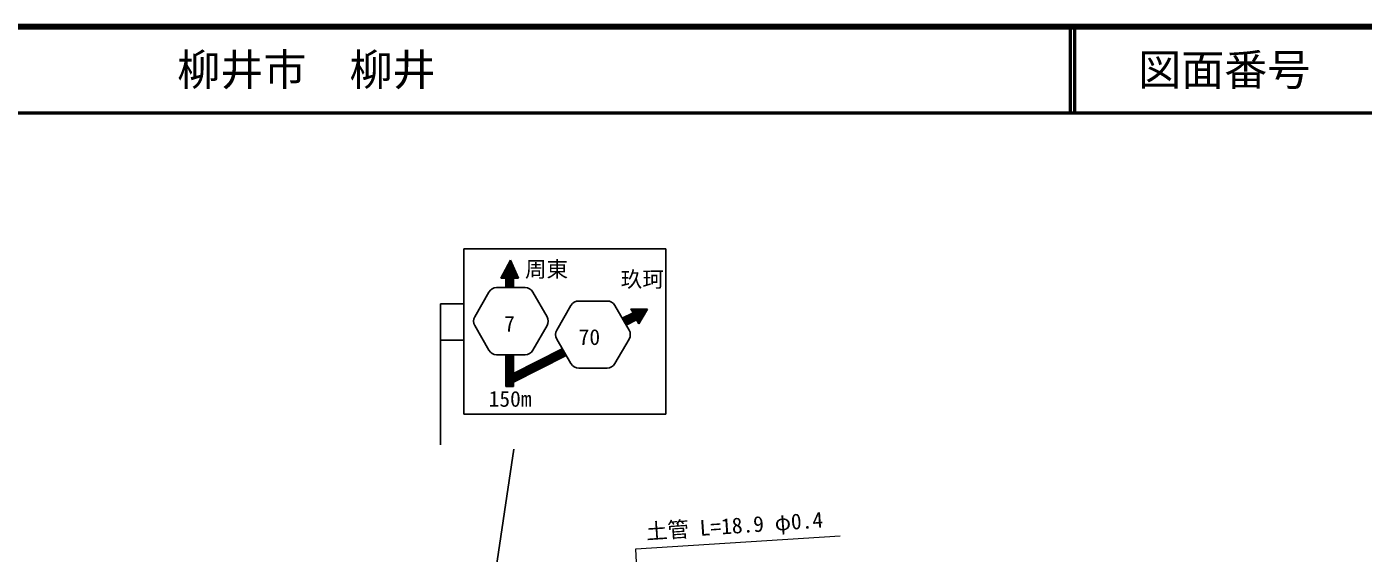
# Model space of a CAD drawing. Units: millimetres, scale not verified. Extents: x 40000 to 680000, y 20000 to 380000.
# Drawn here: x 387547 to 542768, y 318759 to 380000 of the extents above; entities that cross this region are included whole.
import ezdxf
from ezdxf.enums import TextEntityAlignment as Align

# ---------------------------------------------------------------- set-up
doc = ezdxf.new("R2010")
doc.units = ezdxf.units.MM
doc.header["$LTSCALE"] = 1000
for name, color, linetype, lineweight in [('M-STR-HTXT', 7, 'Continuous', 13), ('M-STR-STRC', 7, 'Continuous', 25), ('M-TTL', 2, 'Continuous', 140), ('M-TTL-LINE', 7, 'Continuous', 50)]:
    doc.layers.add(name, color=color, linetype=linetype, lineweight=lineweight)
doc.layers.add('M-TTL-TXT', color=7, linetype='Continuous')
doc.styles.add('ＭＳ ゴシック', font='')
doc.styles.get('ＭＳ ゴシック').set_extended_font_data('MS Gothic')

msp = doc.modelspace()

# ---------------------------------------------------------------- hatches: boundary and pattern name
at = {"layer": 'M-STR-STRC'}
h = msp.add_hatch(dxfattribs=at)
h.set_pattern_fill('USER', color=256, style=0, pattern_type=2)
h.set_pattern_definition([(311.9245, (442730, 352921), (74.4026, 66.815), [])])
h.paths.add_polyline_path([(443195, 350737), (442612, 350737), (443712, 352868), (444657, 350737), (444075, 350737), (444075, 349655), (443195, 349655)])
h = msp.add_hatch(dxfattribs=at)
h.set_pattern_fill('USER', color=256, style=0, pattern_type=2)
h.set_pattern_definition([(311.9245, (456781, 347318), (74.4026, 66.815), [])])
h.paths.add_polyline_path([(456715, 346086), (457166, 345306), (458372, 345918), (458619, 345432), (459645, 347164), (457718, 347207), (457965, 346720)])
h = msp.add_hatch(dxfattribs=at)
h.set_pattern_fill('USER', color=256, style=0, pattern_type=2)
h.set_pattern_definition([(311.9245, (443251, 342899), (74.4026, 66.8151), [])])
h.paths.add_polyline_path([(443195, 341855), (443195, 338147), (444075, 338147), (444075, 338659), (450201, 341770), (449750, 342550), (444075, 339669), (444075, 341855)])

# ---------------------------------------------------------------- linework, layer by layer
at = {"layer": 'M-STR-HTXT'}
for p, q in [((458274, 319264), (482036, 320809)), ((460230, 282626), (458274, 319269))]:
    msp.add_line(p, q, dxfattribs=at)
at = {"layer": 'M-STR-STRC'}
for p, q in [((438293, 354158), (461763, 354158)), ((438293, 334928), (438293, 354158)), ((461763, 354158), (461763, 334928)), ((443712, 352868), (442612, 350737)), ((443712, 352868), (444657, 350737)), ((445426, 349655), (442123, 349655)), ((442612, 350737), (443195, 350737)), ((443195, 349655), (443195, 350737)), ((444075, 350737), (444657, 350737)), ((444075, 349655), (444075, 350737)), ((438293, 347787), (435620, 347787)), ((435620, 347787), (435620, 331363)), ((441222, 349135), (439571, 346275)), ((447977, 346275), (446326, 349135)), ((454953, 348098), (451651, 348098)), ((450750, 347578), (449099, 344718)), ((457505, 344718), (455854, 347578)), ((456715, 346086), (457965, 346720)), ((457718, 347207), (457965, 346720)), ((457718, 347207), (459645, 347164)), ((458619, 345432), (459645, 347164)), ((439571, 345235), (441222, 342375)), ((446326, 342375), (447977, 345235)), ((457166, 345306), (458372, 345918)), ((458372, 345918), (458619, 345432)), ((438293, 343540), (435620, 343540)), ((449099, 343678), (450750, 340818)), ((455854, 340818), (457505, 343678)), ((445426, 341855), (442123, 341855)), ((443195, 338147), (443195, 341855)), ((444075, 339669), (449750, 342550)), ((444075, 338147), (444075, 341855)), ((444075, 338659), (450201, 341770)), ((454953, 340298), (451651, 340298)), ((443195, 338147), (444075, 338147)), ((461763, 334928), (438293, 334928)), ((437408, 285896), (444104, 330855))]:
    msp.add_line(p, q, dxfattribs=at)
for centre, start, end in [((442123, 348615), 90, 150), ((445426, 348615), 30, 90), ((451651, 347058), 90, 150), ((454953, 347058), 30, 90), ((440472, 345755), 150, 210), ((447077, 345755), 330, 30), ((449999, 344198), 150, 210), ((456604, 344198), 330, 30), ((442123, 342895), 210, 270), ((445426, 342895), 270, 330), ((451651, 341338), 210, 270), ((454953, 341338), 270, 330)]:
    msp.add_arc(centre, 1040, start, end, dxfattribs=at)
at = {"layer": 'M-TTL'}
msp.add_line((680000, 380000), (40000, 380000), dxfattribs=at)
at = {"layer": 'M-TTL-LINE'}
for p, q in [((508747, 380000), (508747, 370000)), ((509247, 380000), (509247, 370000)), ((40000, 370000), (680000, 370000))]:
    msp.add_line(p, q, dxfattribs=at)

# ---------------------------------------------------------------- texts
at = {"layer": 'M-STR-HTXT', "style": 'ＭＳ ゴシック'}
msp.add_text('土管 L=18.9 φ0.4', height=1833, rotation=3.9, dxfattribs=at).set_placement((459561, 319812), align=Align.BOTTOM_LEFT)
at = {"layer": 'M-STR-STRC', "style": 'ＭＳ ゴシック'}
for s, p in [('周東', (445420, 350329)), ('玖珂', (456529, 349165)), ('7', (442998, 343997)), ('70', (451645, 342440)), ('150m', (441188, 335252))]:
    msp.add_text(s, height=1833, dxfattribs=at).set_placement(p, align=Align.BOTTOM_LEFT)
at = {"layer": 'M-TTL-TXT', "style": 'ＭＳ ゴシック'}
msp.add_text('柳井市\u3000柳井', height=3666, dxfattribs=at).set_placement((405024, 375000), align=Align.MIDDLE_LEFT)
msp.add_text('図面番号', height=3666, dxfattribs=at).set_placement((526622, 375000), align=Align.MIDDLE_CENTER)

doc.saveas('drawing.dxf')
